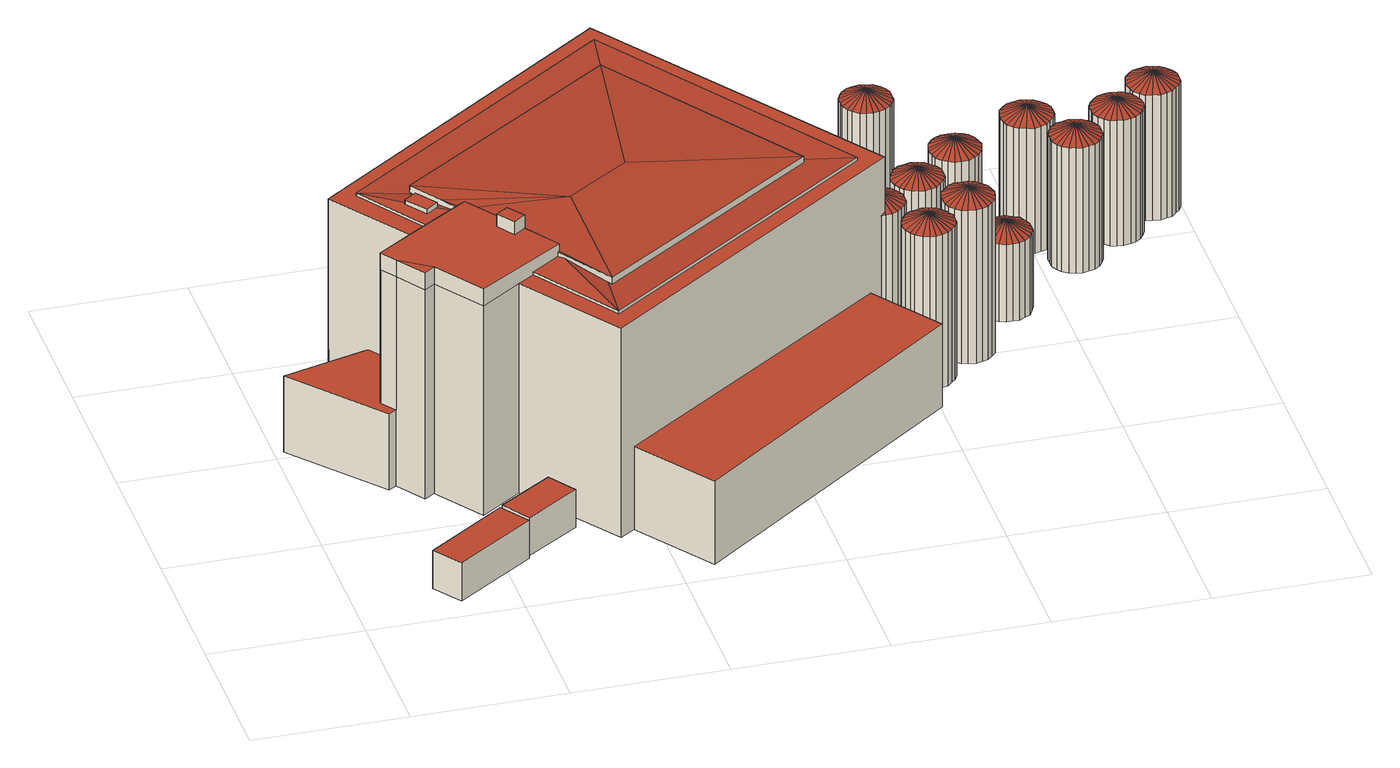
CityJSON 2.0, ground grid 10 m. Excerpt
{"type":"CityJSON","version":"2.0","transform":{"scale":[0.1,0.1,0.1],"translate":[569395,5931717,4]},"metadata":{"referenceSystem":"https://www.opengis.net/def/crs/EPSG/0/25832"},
"CityObjects":{
"building1":{"type":"Building","attributes":{"Grundfläche 2D":"14.015886","Grundhöhe NN":"5.322"},"geometry":[{"type":"Solid","lod":"3","boundaries":[[[[0,1,2,3]],[[4,5,3,2]],[[5,6,0,3]],[[6,7,1,0]],[[7,4,2,1]],[[7,6,5,4]]]],"semantics":{"surfaces":[{"type":"RoofSurface"},{"type":"WallSurface"},{"type":"GroundSurface"}],"values":[[0,1,1,1,1,2]]}}]},
"building2":{"type":"Building","attributes":{"Grundfläche 2D":"8.918601","Grundhöhe NN":"5.345"},"geometry":[{"type":"Solid","lod":"3","boundaries":[[[[8,9,10,11]],[[12,13,11,10]],[[13,14,8,11]],[[14,15,9,8]],[[15,12,10,9]],[[15,14,13,12]]]],"semantics":{"surfaces":[{"type":"RoofSurface"},{"type":"WallSurface"},{"type":"GroundSurface"}],"values":[[0,1,1,1,1,2]]}}]},
"building3":{"type":"Building","attributes":{"Grundfläche 2D":"762.820963","Grundhöhe NN":"4.691"},"children":["building3-1","building3-2"],"geometry":[{"type":"MultiSurface","lod":"3","boundaries":[[[16,17,18,19,20,21,22,23]],[[19,24,25,16,23,26,27,20]],[[28,29,30,31]],[[30,29,32]],[[33,34,35,36,32,29,37,38]],[[38,37,39,40]],[[41,42,43,44,40,39,20,27]],[[45,46,47,48,49,50,51,52,53,54,55,56,57]],[[58,49,48]],[[59,60,61]],[[62,63,64,59]],[[59,64,60]],[[65,63,62]],[[63,66,67,64]],[[68,67,66]],[[68,69,64,67]],[[60,64,69]],[[70,71,72,73,74,75,76,77,78,79,80,81]],[[41,27,26]],[[38,40,33]],[[82,83,84,85,86,87]],[[88,89,90]],[[90,89,91]],[[92,89,88]],[[93,89,92]],[[94,89,93]],[[95,89,94]],[[96,89,95]],[[97,89,96]],[[98,89,97]],[[99,89,98]],[[100,89,99]],[[89,100,101,102]],[[102,103,89]],[[103,104,89]],[[104,105,89]],[[105,106,89]],[[106,107,89]],[[107,108,89]],[[108,109,89]],[[109,110,111]],[[109,111,89]],[[112,89,111]],[[113,89,112]],[[114,89,113]],[[115,89,114]],[[91,89,115]],[[116,117,118,119]],[[29,28,76,75]],[[37,29,75,74]],[[74,73,39,37]],[[20,39,73,72]],[[21,20,72,71]],[[21,71,70,120,47,46,45,57,59,61,22]],[[120,121,48,47]],[[121,122,58,48]],[[122,123,49,58]],[[123,124,50,49]],[[65,62,52,51,50,124,77,76,28,31]],[[57,56,53,52,62,59]],[[32,36,63,65,31,30]],[[34,66,63,36,35]],[[40,44,68,66,34,33]],[[42,69,68,44,43]],[[26,23,22,61,60,69,42,41]],[[70,82,87,120]],[[120,87,86,121]],[[86,125,121]],[[122,121,125,126]],[[123,122,126,127]],[[124,123,127,128]],[[77,124,128,129]],[[78,77,129,130]],[[118,131,132,110,109,79,78,130,133,119]],[[109,108,107,106,105,104,103,102,101,134,135,80,79]],[[81,80,135,136]],[[83,82,70,81,136,137]],[[84,83,137,138]],[[85,84,138,139]],[[86,85,139,125]],[[88,90,140,141]],[[92,88,141,142]],[[90,91,143,140]],[[91,115,144,143]],[[93,92,142,145]],[[94,93,145,146]],[[95,94,146,147]],[[96,95,147,148]],[[97,96,148,149]],[[98,97,149,150]],[[99,98,150,151]],[[100,99,151,152]],[[152,134,101,100]],[[153,111,110,132]],[[112,111,153,154]],[[113,112,154,155]],[[114,113,155,156]],[[115,114,156,144]],[[116,119,133,157]],[[117,116,157,158]],[[118,117,158,131]],[[127,126,125,139,138,137,136,135,134,152,151,150,149,148,147,146,145,142,141,140,143,144,156,155,154,153,132,131,158,157,133,130,129,128]]],"semantics":{"surfaces":[{"type":"RoofSurface"},{"type":"WallSurface"},{"type":"GroundSurface"}],"values":[0,0,0,0,0,0,0,0,0,0,0,0,0,0,0,0,0,0,0,0,0,0,0,0,0,0,0,0,0,0,0,0,0,0,0,0,0,0,0,0,0,0,0,0,0,0,0,0,1,1,1,1,1,1,1,1,1,1,1,1,1,1,1,1,1,1,1,1,1,1,1,1,1,1,1,1,1,1,1,1,1,1,1,1,1,1,1,1,1,1,1,1,1,1,1,1,1,1,1,1,1,2]}}]},
"building3-1":{"type":"BuildingInstallation","parents":["building3"],"geometry":[{"type":"MultiSurface","lod":"3","boundaries":[[[159,160,161,162]],[[18,162,161,24,19]],[[159,162,18,17]],[[25,160,159,17,16]],[[161,160,25,24]]],"semantics":{"surfaces":[{"type":"RoofSurface"},{"type":"WallSurface"}],"values":[0,1,1,1,1]}}]},
"building3-2":{"type":"BuildingInstallation","parents":["building3"],"geometry":[{"type":"MultiSurface","lod":"3","boundaries":[[[163,164,165,166]],[[166,165,56,55]],[[54,163,166,55]],[[164,163,54,53]],[[164,53,56,165]]],"semantics":{"surfaces":[{"type":"RoofSurface"},{"type":"WallSurface"}],"values":[0,1,1,1,1]}}]},
"building4":{"type":"Building","attributes":{"Grundfläche 2D":"8.365276","Grundhöhe NN":"4.691"},"geometry":[{"type":"Solid","lod":"3","boundaries":[[[[167,168,169]],[[169,168,170]],[[171,168,167]],[[172,173,168,171]],[[174,175,168,173]],[[176,168,175]],[[177,168,176]],[[178,168,177]],[[179,168,178]],[[180,168,179]],[[181,168,180]],[[182,168,181]],[[183,184,168,182]],[[185,168,184]],[[186,187,168,185]],[[188,168,187]],[[189,168,188]],[[190,168,189]],[[191,168,190]],[[192,168,191]],[[193,168,192]],[[194,168,193]],[[195,168,194]],[[170,168,195]],[[167,169,196,197]],[[171,167,197,198]],[[169,170,199,196]],[[200,173,172,171,198,201]],[[202,175,174,173,200,203]],[[176,175,202,204]],[[177,176,204,205]],[[178,177,205,206]],[[179,178,206,207]],[[180,179,207,208]],[[181,180,208,209]],[[182,181,209,210]],[[183,182,210,211]],[[212,184,183,211]],[[185,184,212,213]],[[214,187,186,185,213,215]],[[188,187,214,216]],[[189,188,216,217]],[[190,189,217,218]],[[191,190,218,219]],[[192,191,219,220]],[[193,192,220,221]],[[194,193,221,222]],[[195,194,222,223]],[[170,195,223,199]],[[210,209,208,207,206,205,204,202,203,200,201,198,197,196,199,223,222,221,220,219,218,217,216,214,215,213,212,211]]]],"semantics":{"surfaces":[{"type":"RoofSurface"},{"type":"WallSurface"},{"type":"GroundSurface"}],"values":[[0,0,0,0,0,0,0,0,0,0,0,0,0,0,0,0,0,0,0,0,0,0,0,0,1,1,1,1,1,1,1,1,1,1,1,1,1,1,1,1,1,1,1,1,1,1,1,1,1,2]]}}]},
"building5":{"type":"Building","attributes":{"Grundfläche 2D":"8.356556","Grundhöhe NN":"4.691"},"geometry":[{"type":"Solid","lod":"3","boundaries":[[[[224,225,226]],[[224,227,225]],[[224,226,228]],[[224,228,229]],[[224,229,230]],[[224,230,231]],[[224,231,232]],[[224,232,233]],[[224,233,234]],[[224,234,235]],[[224,235,236]],[[224,236,237]],[[224,237,238]],[[224,238,239]],[[224,239,240]],[[224,240,241]],[[224,241,242]],[[224,242,243]],[[224,243,244]],[[224,244,245]],[[224,245,246]],[[224,246,247]],[[224,247,248]],[[224,248,227]],[[249,250,226,225]],[[250,251,228,226]],[[252,249,225,227]],[[251,253,229,228]],[[253,254,230,229]],[[254,255,231,230]],[[255,256,232,231]],[[256,257,233,232]],[[257,258,234,233]],[[258,259,235,234]],[[259,260,236,235]],[[260,261,237,236]],[[261,262,238,237]],[[262,263,239,238]],[[263,264,240,239]],[[264,265,241,240]],[[265,266,242,241]],[[266,267,243,242]],[[267,268,244,243]],[[268,269,245,244]],[[269,270,246,245]],[[270,271,247,246]],[[271,272,248,247]],[[272,252,227,248]],[[266,265,264,263,262,261,260,259,258,257,256,255,254,253,251,250,249,252,272,271,270,269,268,267]]]],"semantics":{"surfaces":[{"type":"RoofSurface"},{"type":"WallSurface"},{"type":"GroundSurface"}],"values":[[0,0,0,0,0,0,0,0,0,0,0,0,0,0,0,0,0,0,0,0,0,0,0,0,1,1,1,1,1,1,1,1,1,1,1,1,1,1,1,1,1,1,1,1,1,1,1,1,2]]}}]},
"building6":{"type":"Building","attributes":{"Grundfläche 2D":"8.357134","Grundhöhe NN":"5.652"},"geometry":[{"type":"Solid","lod":"3","boundaries":[[[[273,274,275]],[[273,276,274]],[[273,275,277]],[[273,277,278]],[[273,278,279]],[[273,279,280]],[[273,280,281]],[[273,281,282]],[[273,282,283]],[[273,283,284]],[[273,284,285]],[[273,285,286]],[[273,286,287]],[[273,287,288]],[[273,288,289]],[[273,289,290]],[[273,290,291]],[[273,291,292]],[[273,292,293]],[[273,293,294]],[[273,294,295]],[[273,295,296]],[[273,296,297]],[[273,297,276]],[[298,299,275,274]],[[299,300,277,275]],[[301,298,274,276]],[[302,301,276,297]],[[300,303,278,277]],[[303,304,279,278]],[[304,305,280,279]],[[305,306,281,280]],[[306,307,282,281]],[[307,308,283,282]],[[308,309,284,283]],[[309,310,285,284]],[[310,311,286,285]],[[311,312,287,286]],[[312,313,288,287]],[[313,314,289,288]],[[314,315,290,289]],[[315,316,291,290]],[[316,317,292,291]],[[317,318,293,292]],[[318,319,294,293]],[[319,320,295,294]],[[320,321,296,295]],[[321,302,297,296]],[[316,315,314,313,312,311,310,309,308,307,306,305,304,303,300,299,298,301,302,321,320,319,318,317]]]],"semantics":{"surfaces":[{"type":"RoofSurface"},{"type":"WallSurface"},{"type":"GroundSurface"}],"values":[[0,0,0,0,0,0,0,0,0,0,0,0,0,0,0,0,0,0,0,0,0,0,0,0,1,1,1,1,1,1,1,1,1,1,1,1,1,1,1,1,1,1,1,1,1,1,1,1,2]]}}]},
"building7":{"type":"Building","attributes":{"Grundfläche 2D":"8.362550","Grundhöhe NN":"4.691"},"geometry":[{"type":"Solid","lod":"3","boundaries":[[[[322,323,324,325]],[[325,324,326]],[[327,328,324,323]],[[329,324,328]],[[330,324,329]],[[331,324,330]],[[332,324,331]],[[333,324,332]],[[334,324,333]],[[335,324,334]],[[336,324,335]],[[337,324,336]],[[338,324,337]],[[339,324,338]],[[340,324,339]],[[341,324,340]],[[342,324,341]],[[343,324,342]],[[344,324,343]],[[345,324,344]],[[346,324,345]],[[347,324,346]],[[348,324,347]],[[326,324,348]],[[349,350,351,323,322,325]],[[351,352,353,328,327,323]],[[354,349,325,326]],[[355,354,326,348]],[[353,356,329,328]],[[356,357,330,329]],[[357,358,331,330]],[[358,359,332,331]],[[359,360,333,332]],[[360,361,334,333]],[[361,362,335,334]],[[362,363,336,335]],[[363,364,337,336]],[[364,365,338,337]],[[365,366,339,338]],[[366,367,340,339]],[[367,368,341,340]],[[368,369,342,341]],[[369,370,343,342]],[[370,371,344,343]],[[371,372,345,344]],[[372,373,346,345]],[[373,374,347,346]],[[374,355,348,347]],[[374,373,372,371,370,369,368,367,366,365,364,363,362,361,360,359,358,357,356,353,352,351,350,349,354,355]]]],"semantics":{"surfaces":[{"type":"RoofSurface"},{"type":"WallSurface"},{"type":"GroundSurface"}],"values":[[0,0,0,0,0,0,0,0,0,0,0,0,0,0,0,0,0,0,0,0,0,0,0,0,1,1,1,1,1,1,1,1,1,1,1,1,1,1,1,1,1,1,1,1,1,1,1,1,2]]}}]},
"building8":{"type":"Building","attributes":{"Grundfläche 2D":"8.357757","Grundhöhe NN":"5.864"},"geometry":[{"type":"Solid","lod":"3","boundaries":[[[[375,376,377]],[[375,378,376]],[[375,377,379]],[[375,379,380]],[[375,380,381]],[[375,381,382]],[[375,382,383]],[[375,383,384]],[[375,384,385]],[[375,385,386]],[[375,386,387]],[[375,387,388]],[[375,388,389]],[[375,389,390]],[[375,390,391]],[[375,391,392]],[[375,392,393]],[[375,393,394]],[[375,394,395]],[[375,395,396]],[[375,396,397]],[[375,397,398]],[[375,398,399]],[[375,399,378]],[[400,401,377,376]],[[401,402,379,377]],[[403,400,376,378]],[[404,403,378,399]],[[402,405,380,379]],[[405,406,381,380]],[[406,407,382,381]],[[407,408,383,382]],[[408,409,384,383]],[[409,410,385,384]],[[410,411,386,385]],[[411,412,387,386]],[[412,413,388,387]],[[413,414,389,388]],[[414,415,390,389]],[[415,416,391,390]],[[416,417,392,391]],[[417,418,393,392]],[[418,419,394,393]],[[419,420,395,394]],[[420,421,396,395]],[[421,422,397,396]],[[422,423,398,397]],[[423,404,399,398]],[[418,417,416,415,414,413,412,411,410,409,408,407,406,405,402,401,400,403,404,423,422,421,420,419]]]],"semantics":{"surfaces":[{"type":"RoofSurface"},{"type":"WallSurface"},{"type":"GroundSurface"}],"values":[[0,0,0,0,0,0,0,0,0,0,0,0,0,0,0,0,0,0,0,0,0,0,0,0,1,1,1,1,1,1,1,1,1,1,1,1,1,1,1,1,1,1,1,1,1,1,1,1,2]]}}]},
"building9":{"type":"Building","attributes":{"Grundfläche 2D":"8.357867","Grundhöhe NN":"5.800"},"geometry":[{"type":"Solid","lod":"3","boundaries":[[[[424,425,426]],[[424,427,425]],[[424,426,428]],[[424,428,429]],[[424,429,430]],[[424,430,431]],[[424,431,432]],[[424,432,433]],[[424,433,434]],[[424,434,435]],[[424,435,436]],[[424,436,437]],[[424,437,438]],[[424,438,439]],[[424,439,440]],[[424,440,441]],[[424,441,442]],[[424,442,443]],[[424,443,444]],[[424,444,445]],[[424,445,446]],[[424,446,447]],[[424,447,448]],[[424,448,427]],[[449,450,426,425]],[[451,449,425,427]],[[450,452,428,426]],[[452,453,429,428]],[[453,454,430,429]],[[454,455,431,430]],[[455,456,432,431]],[[456,457,433,432]],[[457,458,434,433]],[[458,459,435,434]],[[459,460,436,435]],[[460,461,437,436]],[[461,462,438,437]],[[462,463,439,438]],[[463,464,440,439]],[[464,465,441,440]],[[465,466,442,441]],[[466,467,443,442]],[[467,468,444,443]],[[468,469,445,444]],[[469,470,446,445]],[[470,471,447,446]],[[471,472,448,447]],[[472,451,427,448]],[[468,467,466,465,464,463,462,461,460,459,458,457,456,455,454,453,452,450,449,451,472,471,470,469]]]],"semantics":{"surfaces":[{"type":"RoofSurface"},{"type":"WallSurface"},{"type":"GroundSurface"}],"values":[[0,0,0,0,0,0,0,0,0,0,0,0,0,0,0,0,0,0,0,0,0,0,0,0,1,1,1,1,1,1,1,1,1,1,1,1,1,1,1,1,1,1,1,1,1,1,1,1,2]]}}]},
"building10":{"type":"Building","attributes":{"Grundfläche 2D":"8.357811","Grundhöhe NN":"5.789"},"geometry":[{"type":"Solid","lod":"3","boundaries":[[[[473,474,475]],[[473,476,474]],[[473,475,477]],[[473,477,478]],[[473,478,479]],[[473,479,480]],[[473,480,481]],[[473,481,482]],[[473,482,483]],[[473,483,484]],[[473,484,485]],[[473,485,486]],[[473,486,487]],[[473,487,488]],[[473,488,489]],[[473,489,490]],[[473,490,491]],[[473,491,492]],[[473,492,493]],[[473,493,494]],[[473,494,495]],[[473,495,496]],[[473,496,497]],[[473,497,476]],[[498,499,475,474]],[[500,501,497,496]],[[501,502,476,497]],[[502,498,474,476]],[[499,503,477,475]],[[503,504,478,477]],[[504,505,479,478]],[[505,506,480,479]],[[506,507,481,480]],[[507,508,482,481]],[[508,509,483,482]],[[509,510,484,483]],[[510,511,485,484]],[[511,512,486,485]],[[512,513,487,486]],[[513,514,488,487]],[[514,515,489,488]],[[515,516,490,489]],[[516,517,491,490]],[[517,518,492,491]],[[518,519,493,492]],[[519,520,494,493]],[[520,521,495,494]],[[521,500,496,495]],[[513,512,511,510,509,508,507,506,505,504,503,499,498,502,501,500,521,520,519,518,517,516,515,514]]]],"semantics":{"surfaces":[{"type":"RoofSurface"},{"type":"WallSurface"},{"type":"GroundSurface"}],"values":[[0,0,0,0,0,0,0,0,0,0,0,0,0,0,0,0,0,0,0,0,0,0,0,0,1,1,1,1,1,1,1,1,1,1,1,1,1,1,1,1,1,1,1,1,1,1,1,1,2]]}}]},
"building11":{"type":"Building","attributes":{"Grundfläche 2D":"8.357072","Grundhöhe NN":"5.778"},"geometry":[{"type":"Solid","lod":"3","boundaries":[[[[522,523,524]],[[522,525,523]],[[522,524,526]],[[522,526,527]],[[522,527,528]],[[522,528,529]],[[522,529,530]],[[522,530,531]],[[522,531,532]],[[522,532,533]],[[522,533,534]],[[522,534,535]],[[522,535,536]],[[522,536,537]],[[522,537,538]],[[522,538,539]],[[522,539,540]],[[522,540,541]],[[522,541,542]],[[522,542,543]],[[522,543,544]],[[522,544,545]],[[522,545,546]],[[522,546,525]],[[547,548,524,523]],[[548,549,526,524]],[[549,550,527,526]],[[551,547,523,525]],[[550,552,528,527]],[[552,553,529,528]],[[553,554,530,529]],[[554,555,531,530]],[[555,556,532,531]],[[556,557,533,532]],[[557,558,534,533]],[[558,559,535,534]],[[559,560,536,535]],[[560,561,537,536]],[[561,562,538,537]],[[562,563,539,538]],[[563,564,540,539]],[[564,565,541,540]],[[565,566,542,541]],[[566,567,543,542]],[[567,568,544,543]],[[568,569,545,544]],[[569,570,546,545]],[[570,551,525,546]],[[558,557,556,555,554,553,552,550,549,548,547,551,570,569,568,567,566,565,564,563,562,561,560,559]]]],"semantics":{"surfaces":[{"type":"RoofSurface"},{"type":"WallSurface"},{"type":"GroundSurface"}],"values":[[0,0,0,0,0,0,0,0,0,0,0,0,0,0,0,0,0,0,0,0,0,0,0,0,1,1,1,1,1,1,1,1,1,1,1,1,1,1,1,1,1,1,1,1,1,1,1,1,2]]}}]},
"building12":{"type":"Building","attributes":{"Grundfläche 2D":"8.356923","Grundhöhe NN":"5.778"},"geometry":[{"type":"Solid","lod":"3","boundaries":[[[[571,572,573]],[[571,574,572]],[[571,573,575]],[[571,575,576]],[[571,576,577]],[[571,577,578]],[[571,578,579]],[[571,579,580]],[[571,580,581]],[[571,581,582]],[[571,582,583]],[[571,583,584]],[[571,584,585]],[[571,585,586]],[[571,586,587]],[[571,587,588]],[[571,588,589]],[[571,589,590]],[[571,590,591]],[[571,591,592]],[[571,592,593]],[[571,593,594]],[[571,594,595]],[[571,595,574]],[[596,597,573,572]],[[598,596,572,574]],[[599,600,595,594]],[[600,598,574,595]],[[597,601,575,573]],[[601,602,576,575]],[[602,603,577,576]],[[603,604,578,577]],[[604,605,579,578]],[[605,606,580,579]],[[606,607,581,580]],[[607,608,582,581]],[[608,609,583,582]],[[609,610,584,583]],[[610,611,585,584]],[[611,612,586,585]],[[612,613,587,586]],[[613,614,588,587]],[[614,615,589,588]],[[615,616,590,589]],[[616,617,591,590]],[[617,618,592,591]],[[618,619,593,592]],[[619,599,594,593]],[[614,613,612,611,610,609,608,607,606,605,604,603,602,601,597,596,598,600,599,619,618,617,616,615]]]],"semantics":{"surfaces":[{"type":"RoofSurface"},{"type":"WallSurface"},{"type":"GroundSurface"}],"values":[[0,0,0,0,0,0,0,0,0,0,0,0,0,0,0,0,0,0,0,0,0,0,0,0,1,1,1,1,1,1,1,1,1,1,1,1,1,1,1,1,1,1,1,1,1,1,1,1,2]]}}]},
"building13":{"type":"Building","attributes":{"Grundfläche 2D":"8.357955","Grundhöhe NN":"5.784"},"geometry":[{"type":"Solid","lod":"3","boundaries":[[[[620,621,622]],[[620,623,621]],[[620,622,624]],[[620,624,625]],[[620,625,626]],[[620,626,627]],[[620,627,628]],[[620,628,629]],[[620,629,630]],[[620,630,631]],[[620,631,632]],[[620,632,633]],[[620,633,634]],[[620,634,635]],[[620,635,636]],[[620,636,637]],[[620,637,638]],[[620,638,639]],[[620,639,640]],[[620,640,641]],[[620,641,642]],[[620,642,643]],[[620,643,644]],[[620,644,623]],[[645,646,622,621]],[[646,647,624,622]],[[648,645,621,623]],[[649,648,623,644]],[[647,650,625,624]],[[650,651,626,625]],[[651,652,627,626]],[[652,653,628,627]],[[653,654,629,628]],[[654,655,630,629]],[[655,656,631,630]],[[656,657,632,631]],[[657,658,633,632]],[[658,659,634,633]],[[659,660,635,634]],[[660,661,636,635]],[[661,662,637,636]],[[662,663,638,637]],[[663,664,639,638]],[[664,665,640,639]],[[665,666,641,640]],[[666,667,642,641]],[[667,668,643,642]],[[668,649,644,643]],[[662,661,660,659,658,657,656,655,654,653,652,651,650,647,646,645,648,649,668,667,666,665,664,663]]]],"semantics":{"surfaces":[{"type":"RoofSurface"},{"type":"WallSurface"},{"type":"GroundSurface"}],"values":[[0,0,0,0,0,0,0,0,0,0,0,0,0,0,0,0,0,0,0,0,0,0,0,0,1,1,1,1,1,1,1,1,1,1,1,1,1,1,1,1,1,1,1,1,1,1,1,1,2]]}}]}
},
"vertices":[
[62,8,40],[114,43,40],[101,62,40],[49,26,40],[101,62,13],[49,26,13],[62,8,13],[114,43,13],
[150,69,40],[138,87,40],[103,64,40],[115,46,40],[103,64,13],[115,46,13],[150,69,13],[138,87,13],
[104,217,158],[97,212,158],[87,226,158],[89,227,158],[62,246,158],[98,193,158],[117,206,158],[114,211,158],[95,232,157],[105,218,158],[95,238,156],[94,239,156],[141,132,158],[179,76,158],[163,142,158],[160,145,158],[182,112,156],[329,213,156],[331,209,157],[191,114,156],[184,109,156],[363,204,158],[330,214,156],[246,374,158],[242,341,156],[95,240,156],[94,241,156],[233,336,156],[241,341,156],[117,206,166],[88,186,167],[54,162,168],[61,152,168],[81,138,168],[103,106,168],[160,145,166],[161,146,166],[146,169,166],[138,163,166],[130,175,166],[138,180,166],[119,207,166],[74,133,168],[119,207,161],[108,220,161],[117,206,161],[161,146,161],[184,109,161],[182,197,165],[160,145,161],[331,209,161],[224,225,165],[241,341,161],[94,241,161],[88,186,156],[98,193,156],[62,246,156],[246,374,156],[363,204,156],[179,76,156],[141,132,156],[130,125,156],[176,60,156],[380,203,156],[248,390,156],[45,247,156],[88,186,61],[63,222,61],[6,207,61],[56,149,61],[61,152,61],[54,162,61],[396,221,116],[380,217,123],[396,217,116],[396,213,116],[394,225,116],[391,229,116],[388,231,116],[384,233,116],[380,234,116],[375,233,116],[371,231,116],[368,229,116],[365,225,116],[365,224,116],[367,221,117],[369,217,119],[371,215,119],[372,213,120],[374,211,119],[375,209,119],[377,207,118],[380,203,117],[377,201,116],[380,201,116],[384,201,116],[388,203,116],[391,206,116],[394,209,116],[222,16,66],[401,150,66],[369,195,66],[186,67,66],[54,162,156],[61,152,156],[74,133,156],[81,138,156],[103,106,156],[61,152,7],[74,133,7],[81,138,7],[103,106,7],[130,125,7],[176,60,7],[369,195,7],[377,201,7],[186,67,7],[365,224,7],[248,390,7],[45,247,7],[63,222,7],[6,207,7],[56,149,7],[396,217,7],[396,221,7],[394,225,7],[396,213,7],[394,209,7],[391,229,7],[388,231,7],[384,233,7],[380,234,7],[375,233,7],[371,231,7],[368,229,7],[365,225,7],[380,201,7],[384,201,7],[388,203,7],[391,206,7],[222,16,7],[401,150,7],
[97,212,161],[105,218,161],[95,232,161],[87,226,161],
[138,163,175],[146,169,175],[138,180,175],[130,175,175],
[419,187,116],[403,187,123],[419,182,116],[417,178,116],[419,191,116],[417,194,116],[417,195,116],[416,196,116],[414,198,116],[411,201,116],[407,202,116],[403,203,116],[399,202,116],[395,201,116],[391,198,116],[389,195,116],[388,194,116],[387,191,116],[386,187,116],[386,186,116],[387,182,116],[389,178,116],[391,175,116],[395,172,116],[399,171,116],[403,170,116],[407,171,116],[411,172,116],[414,175,116],[419,182,7],[419,187,7],[419,191,7],[417,178,7],[417,195,7],[417,194,7],[414,198,7],[416,196,7],[411,201,7],[407,202,7],[403,203,7],[399,202,7],[395,201,7],[391,198,7],[389,195,7],[388,194,7],[387,191,7],[386,187,7],[387,182,7],[386,186,7],[389,178,7],[391,175,7],[395,172,7],[399,171,7],[403,170,7],[407,171,7],[411,172,7],[414,175,7],
[410,238,123],[393,238,116],[394,233,116],[394,242,116],[396,229,116],[398,226,116],[402,223,116],[406,222,116],[410,221,116],[414,222,116],[418,223,116],[421,226,116],[424,229,116],[426,233,116],[426,238,116],[426,242,116],[424,246,116],[421,249,116],[418,252,116],[414,253,116],[410,254,116],[406,253,116],[402,252,116],[398,249,116],[396,246,116],[393,238,7],[394,233,7],[396,229,7],[394,242,7],[398,226,7],[402,223,7],[406,222,7],[410,221,7],[414,222,7],[418,223,7],[421,226,7],[424,229,7],[426,233,7],[426,238,7],[426,242,7],[424,246,7],[421,249,7],[418,252,7],[414,253,7],[410,254,7],[406,253,7],[402,252,7],[398,249,7],[396,246,7],
[394,297,145],[410,297,138],[410,301,138],[410,292,138],[408,305,138],[406,308,138],[402,311,138],[398,312,138],[394,313,138],[390,312,138],[386,311,138],[382,308,138],[380,305,138],[378,301,138],[378,297,138],[378,292,138],[380,288,138],[382,285,138],[386,282,138],[390,281,138],[394,280,138],[398,281,138],[402,282,138],[406,285,138],[408,288,138],[410,297,17],[410,301,17],[408,305,17],[410,292,17],[408,288,17],[406,308,17],[402,311,17],[398,312,17],[394,313,17],[390,312,17],[386,311,17],[382,308,17],[380,305,17],[378,301,17],[378,297,17],[378,292,17],[380,288,17],[382,285,17],[386,282,17],[390,281,17],[394,280,17],[398,281,17],[402,282,17],[406,285,17],
[423,196,116],[425,194,116],[434,209,123],[422,197,116],[419,200,116],[426,194,116],[429,193,116],[434,192,116],[438,193,116],[442,194,116],[445,197,116],[448,200,116],[449,204,116],[450,209,116],[449,213,116],[448,217,116],[445,220,116],[442,223,116],[438,225,116],[434,225,116],[429,225,116],[425,223,116],[422,220,116],[419,217,116],[418,213,116],[417,209,116],[418,204,116],[422,197,7],[423,196,7],[425,194,7],[426,194,7],[429,193,7],[419,200,7],[418,204,7],[434,192,7],[438,193,7],[442,194,7],[445,197,7],[448,200,7],[449,204,7],[450,209,7],[449,213,7],[448,217,7],[445,220,7],[442,223,7],[438,225,7],[434,225,7],[429,225,7],[425,223,7],[422,220,7],[419,217,7],[418,213,7],[417,209,7],
[439,260,126],[456,260,118],[455,264,118],[455,256,118],[454,268,118],[451,272,118],[448,274,118],[444,276,118],[439,276,118],[435,276,118],[431,274,118],[428,272,118],[425,268,118],[424,264,118],[423,260,118],[424,256,118],[425,252,118],[428,248,118],[431,246,118],[435,244,118],[439,244,118],[444,244,118],[448,246,118],[451,248,118],[454,252,118],[456,260,19],[455,264,19],[454,268,19],[455,256,19],[454,252,19],[451,272,19],[448,274,19],[444,276,19],[439,276,19],[435,276,19],[431,274,19],[428,272,19],[425,268,19],[424,264,19],[423,260,19],[424,256,19],[425,252,19],[428,248,19],[431,246,19],[435,244,19],[439,244,19],[444,244,19],[448,246,19],[451,248,19],
[463,231,81],[451,219,73],[455,217,73],[449,223,73],[459,215,73],[463,215,73],[467,215,73],[471,217,73],[475,219,73],[477,223,73],[479,227,73],[479,231,73],[479,235,73],[477,239,73],[475,243,73],[471,245,73],[467,247,73],[463,247,73],[459,247,73],[455,245,73],[451,243,73],[449,239,73],[447,235,73],[447,231,73],[447,227,73],[451,219,18],[455,217,18],[449,223,18],[459,215,18],[463,215,18],[467,215,18],[471,217,18],[475,219,18],[477,223,18],[479,227,18],[479,231,18],[479,235,18],[477,239,18],[475,243,18],[471,245,18],[467,247,18],[463,247,18],[459,247,18],[455,245,18],[451,243,18],[449,239,18],[447,235,18],[447,231,18],[447,227,18],
[496,301,114],[487,287,107],[491,286,107],[484,290,107],[496,285,107],[500,286,107],[504,287,107],[507,290,107],[510,293,107],[512,297,107],[512,301,107],[512,306,107],[510,310,107],[507,313,107],[504,316,107],[500,317,107],[496,318,107],[491,317,107],[487,316,107],[484,313,107],[481,310,107],[480,306,107],[479,301,107],[480,297,107],[481,293,107],[487,287,18],[491,286,18],[480,297,18],[481,293,18],[484,290,18],[496,285,18],[500,286,18],[504,287,18],[507,290,18],[510,293,18],[512,297,18],[512,301,18],[512,306,18],[510,310,18],[507,313,18],[504,316,18],[500,317,18],[496,318,18],[491,317,18],[487,316,18],[484,313,18],[481,310,18],[480,306,18],[479,301,18],
[518,273,114],[502,277,107],[502,273,107],[504,281,107],[502,268,107],[504,264,107],[506,261,107],[510,258,107],[514,257,107],[518,256,107],[522,257,107],[526,258,107],[530,261,107],[532,264,107],[534,268,107],[534,273,107],[534,277,107],[532,281,107],[530,284,107],[526,287,107],[522,288,107],[518,289,107],[514,288,107],[510,287,107],[506,284,107],[502,277,18],[502,273,18],[502,268,18],[504,264,18],[504,281,18],[506,261,18],[510,258,18],[514,257,18],[518,256,18],[522,257,18],[526,258,18],[530,261,18],[532,264,18],[534,268,18],[534,273,18],[534,277,18],[532,281,18],[530,284,18],[526,287,18],[522,288,18],[518,289,18],[514,288,18],[510,287,18],[506,284,18],
[550,295,114],[555,280,107],[558,281,107],[550,279,107],[562,284,107],[564,287,107],[566,291,107],[567,295,107],[566,300,107],[564,304,107],[562,307,107],[558,310,107],[555,311,107],[550,312,107],[546,311,107],[542,310,107],[539,307,107],[536,304,107],[534,300,107],[534,295,107],[534,291,107],[536,287,107],[539,284,107],[542,281,107],[546,280,107],[555,280,18],[558,281,18],[550,279,18],[542,281,18],[546,280,18],[562,284,18],[564,287,18],[566,291,18],[567,295,18],[566,300,18],[564,304,18],[562,307,18],[558,310,18],[555,311,18],[550,312,18],[546,311,18],[542,310,18],[539,307,18],[536,304,18],[534,300,18],[534,295,18],[534,291,18],[536,287,18],[539,284,18],
[579,318,114],[595,318,107],[595,322,107],[595,313,107],[593,326,107],[590,329,107],[587,332,107],[583,333,107],[579,334,107],[574,333,107],[570,332,107],[567,329,107],[564,326,107],[563,322,107],[562,318,107],[563,313,107],[564,309,107],[567,306,107],[570,303,107],[574,302,107],[579,301,107],[583,302,107],[587,303,107],[590,306,107],[593,309,107],[595,318,18],[595,322,18],[593,326,18],[595,313,18],[593,309,18],[590,329,18],[587,332,18],[583,333,18],[579,334,18],[574,333,18],[570,332,18],[567,329,18],[564,326,18],[563,322,18],[562,318,18],[563,313,18],[564,309,18],[567,306,18],[570,303,18],[574,302,18],[579,301,18],[583,302,18],[587,303,18],[590,306,18]
]}
